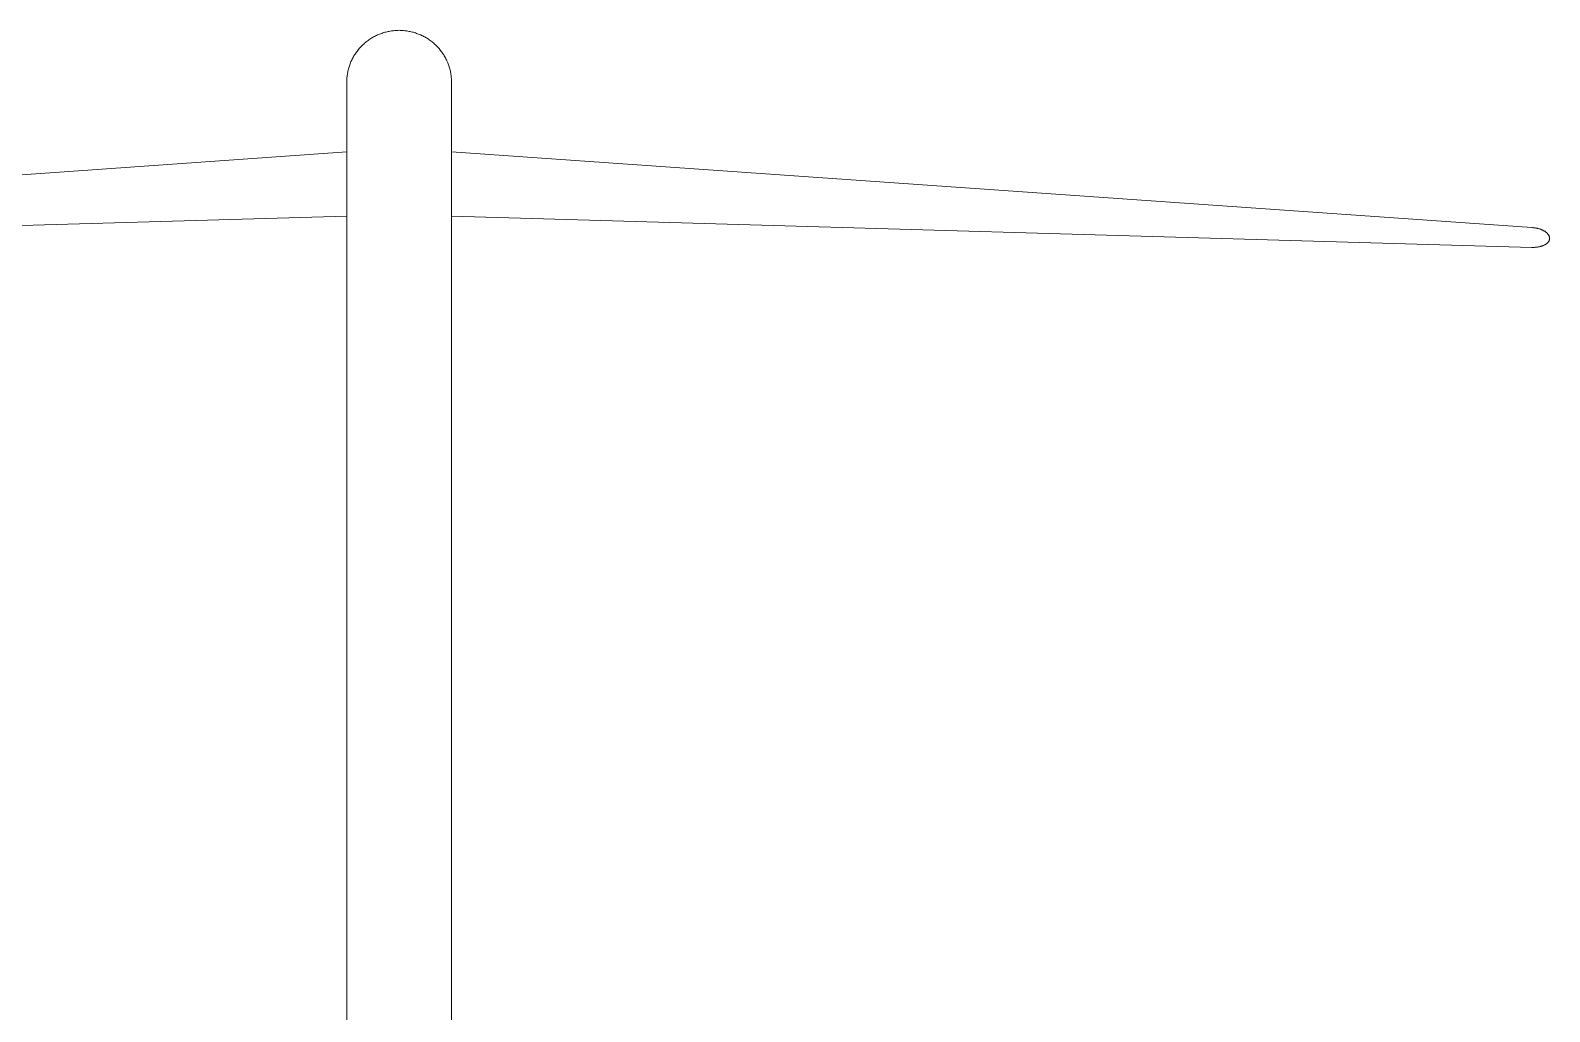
# Model space of a CAD drawing. Header units: millimetres. Extents: x -25903 to 25903, y 0 to 16905.
# Drawn here: x -3175 to 9906, y 8452 to 16905 of the extents above; entities that cross this region are included whole.
import ezdxf

# ---------------------------------------------------------------- set-up
doc = ezdxf.new("R2010")
doc.units = ezdxf.units.MM
doc.layers.add('ceco.net 194', color=7, linetype='Continuous', lineweight=5)

msp = doc.modelspace()

# ---------------------------------------------------------------- linework, layer by layer
at = {"layer": 'ceco.net 194', "linetype": 'Continuous'}
for p, q in [((-451, 16460), (-451, 7751)), ((451, 7751), (451, 16460)), ((-451, 15857), (-9754, 15206)), ((451, 15857), (9754, 15206)), ((-451, 15304), (-9754, 15035)), ((451, 15304), (9754, 15035))]:
    msp.add_line(p, q, dxfattribs=at)
for points in [[(-451, 16460), (-451, 16469), (-450, 16479), (-450, 16488), (-449, 16498), (-448, 16507), (-447, 16517), (-446, 16526), (-444, 16535), (-443, 16544), (-441, 16554), (-438, 16563), (-436, 16572), (-434, 16581), (-431, 16590), (-428, 16599), (-425, 16608), (-422, 16617), (-418, 16626), (-415, 16635), (-411, 16643), (-407, 16652), (-402, 16660), (-398, 16669), (-393, 16677), (-389, 16685), (-384, 16693), (-379, 16701), (-373, 16709), (-368, 16717), (-362, 16724), (-357, 16732), (-351, 16739), (-345, 16747), (-338, 16754), (-332, 16761), (-325, 16768), (-319, 16774), (-312, 16781), (-305, 16787), (-298, 16794), (-291, 16800), (-283, 16806), (-276, 16812), (-268, 16817), (-260, 16823), (-252, 16828), (-244, 16834), (-236, 16839), (-228, 16843), (-220, 16848), (-211, 16853), (-203, 16857), (-194, 16861), (-186, 16865), (-177, 16869), (-168, 16873), (-159, 16876), (-150, 16879), (-141, 16882), (-132, 16885), (-123, 16888), (-114, 16890), (-104, 16892), (-95, 16895), (-86, 16896), (-76, 16898), (-67, 16900), (-57, 16901), (-48, 16902), (-38, 16903), (-29, 16904), (-19, 16904), (-10, 16904), (0, 16905), (10, 16904), (19, 16904), (29, 16904), (38, 16903), (48, 16902), (57, 16901), (67, 16900), (76, 16898), (86, 16896), (95, 16895), (104, 16892), (114, 16890), (123, 16888), (132, 16885), (141, 16882), (150, 16879), (159, 16876), (168, 16873), (177, 16869), (186, 16865), (194, 16861), (203, 16857), (211, 16853), (220, 16848), (228, 16843), (236, 16839), (244, 16834), (252, 16828), (260, 16823), (268, 16817), (276, 16812), (283, 16806), (291, 16800), (298, 16794), (305, 16787), (312, 16781), (319, 16774), (325, 16768), (332, 16761), (338, 16754), (345, 16747), (351, 16739), (357, 16732), (362, 16724), (368, 16717), (373, 16709), (379, 16701), (384, 16693), (389, 16685), (393, 16677), (398, 16669), (402, 16660), (407, 16652), (411, 16643), (415, 16635), (418, 16626), (422, 16617), (425, 16608), (428, 16599), (431, 16590), (434, 16581), (436, 16572), (438, 16563), (441, 16554), (443, 16544), (444, 16535), (446, 16526), (447, 16517), (448, 16507), (449, 16498), (450, 16488), (450, 16479), (451, 16469), (451, 16460)], [(9754, 15206), (9759, 15206), (9765, 15205), (9770, 15205), (9776, 15204), (9782, 15203), (9787, 15202), (9793, 15201), (9798, 15200), (9803, 15199), (9808, 15197), (9814, 15196), (9819, 15194), (9824, 15192), (9829, 15191), (9833, 15189), (9838, 15187), (9843, 15185), (9847, 15183), (9851, 15181), (9856, 15178), (9860, 15176), (9864, 15174), (9867, 15171), (9871, 15169), (9874, 15166), (9878, 15163), (9881, 15161), (9884, 15158), (9887, 15155), (9889, 15152), (9892, 15149), (9894, 15147), (9896, 15144), (9898, 15141), (9900, 15138), (9901, 15135), (9902, 15132), (9903, 15129), (9904, 15125), (9905, 15122), (9906, 15119), (9906, 15116), (9906, 15113), (9906, 15110), (9906, 15107), (9905, 15104), (9904, 15101), (9903, 15098), (9902, 15095), (9901, 15092), (9900, 15089), (9898, 15087), (9896, 15084), (9894, 15081), (9892, 15078), (9889, 15076), (9887, 15073), (9884, 15071), (9881, 15068), (9878, 15066), (9874, 15063), (9871, 15061), (9867, 15059), (9864, 15057), (9860, 15055), (9856, 15053), (9851, 15051), (9847, 15049), (9843, 15048), (9838, 15046), (9833, 15045), (9829, 15043), (9824, 15042), (9819, 15041), (9814, 15040), (9808, 15039), (9803, 15038), (9798, 15037), (9793, 15036), (9787, 15036), (9782, 15036), (9776, 15035), (9770, 15035), (9765, 15035), (9759, 15035), (9754, 15035)]]:
    msp.add_lwpolyline(points, dxfattribs=at)

doc.saveas('drawing.dxf')
